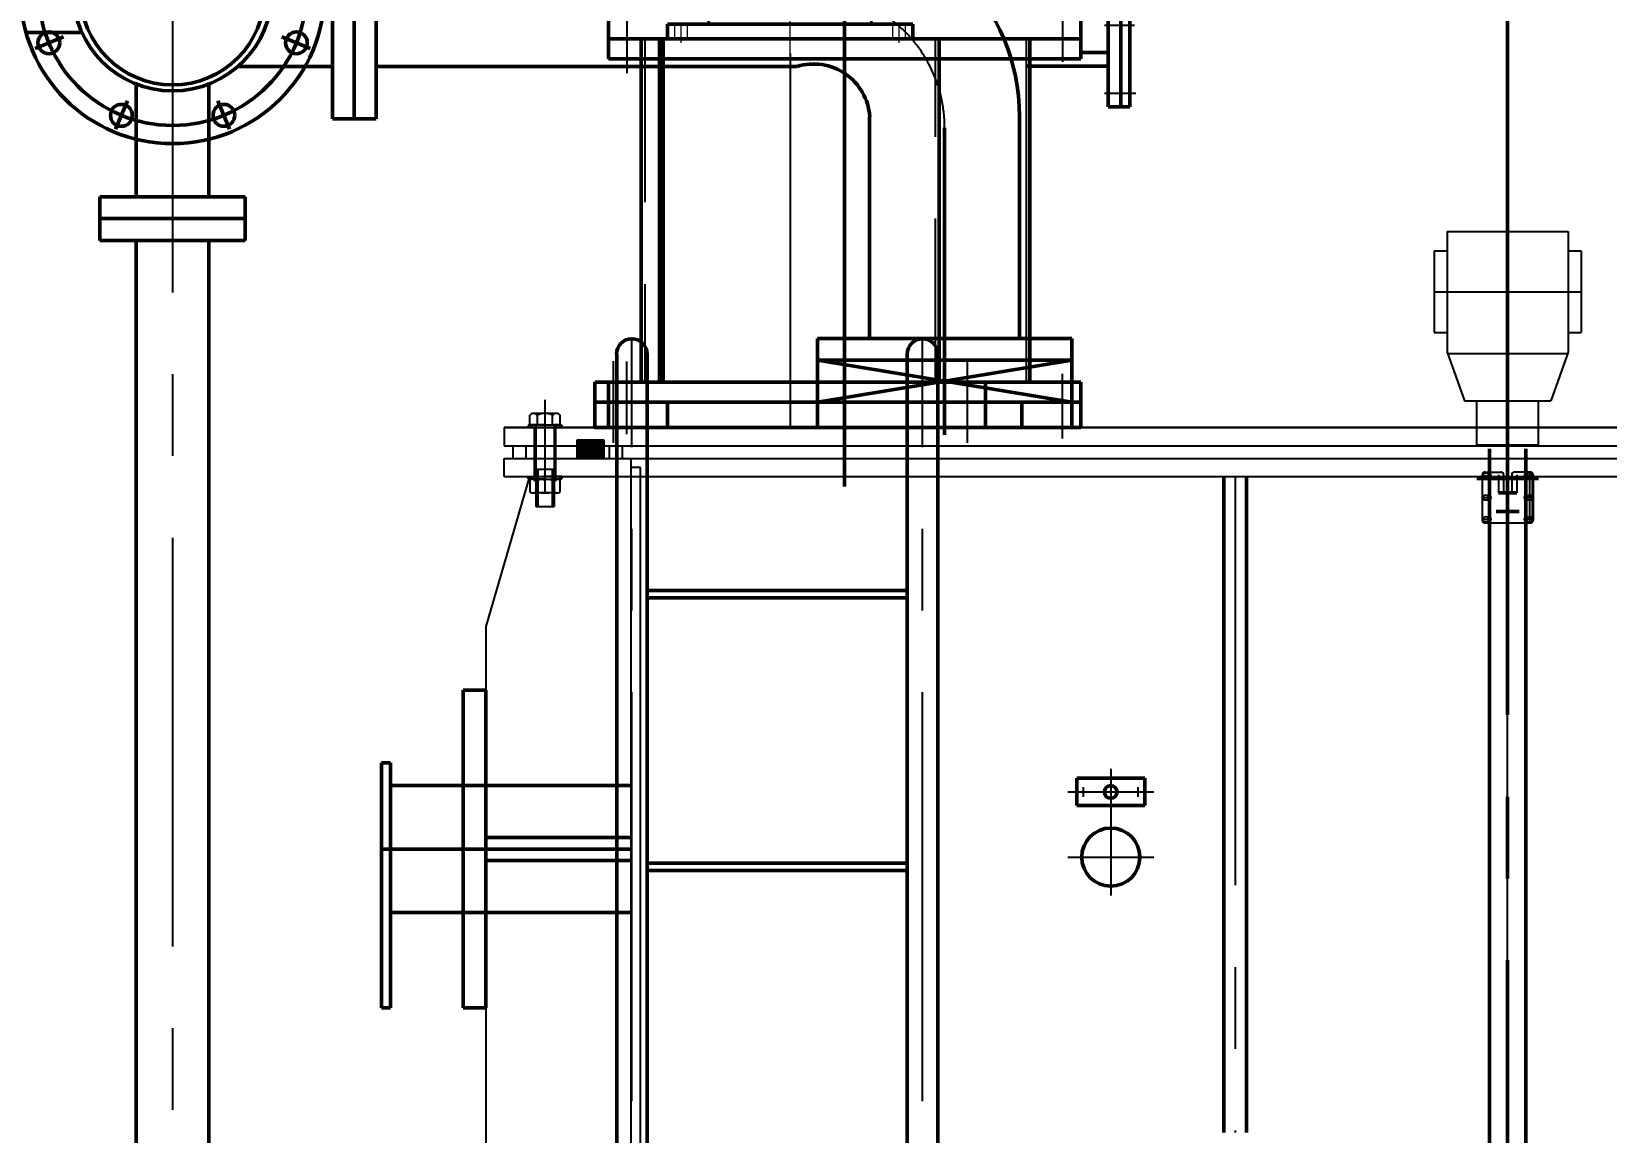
# Model space of a CAD drawing. Header units: millimetres. Extents: x 71406 to 93150, y 2492 to 17792.
# Drawn here: x 83266 to 85000, y 13825 to 15038 of the extents above; entities that cross this region are included whole.
import ezdxf
from ezdxf.lldxf.tags import DXFTag

# ---------------------------------------------------------------- set-up
doc = ezdxf.new("R2010")
doc.units = ezdxf.units.MM
doc.header["$LTSCALE"] = 360
for name, pattern in [('ACAD_ISO04W100', [30, 24, -3, 0, -3]), ('ACISOTGB', [9, 4, -1, 1, -1, 1, -1]), ('CENTER', [2, 1.25, -0.25, 0.25, -0.25]), ('DASHED', [0.75, 0.5, -0.25]), ('虚线', [2, 1, -1])]:
    doc.linetypes.add(name, pattern=pattern)
for name, color, linetype, lineweight in [('0粗实线层', 7, 'Continuous', 50), ('1虚线层', 5, 'DASHED', 25), ('2中心线层', 1, 'CENTER', 25), ('4细实线层', 2, 'Continuous', 25), ('粗实线层', 7, 'Continuous', 35), ('细实线', 3, 'Continuous', 20), ('细实线层', 7, 'Continuous', 18)]:
    doc.layers.add(name, color=color, linetype=linetype, lineweight=lineweight)
for name, color, linetype in [('1', 7, 'Continuous'), ('1轮廓实线层', 7, 'Continuous'), ('2', 2, 'CENTER'), ('2细线层', 4, 'Continuous'), ('3中心线层', 1, 'ACAD_ISO04W100'), ('4虚线层', 6, 'DASHED'), ('5剖面线层', 2, 'Continuous')]:
    doc.layers.add(name, color=color, linetype=linetype)
doc.layers.add('中心线层', color=1, linetype='点画线', lineweight=18, true_color=0xff0000)
doc.layers.add('虚线层', color=6, linetype='虚线', lineweight=18, true_color=0xff00ff)
doc.styles.add('TH_GBDIM', font='txt.shx', dxfattribs={"width": 0.67, "bigfont": 'hztxt.shx'})
tags = doc.linetypes.add('点画线', pattern=[18, 12, -2, 2, -2]).pattern_tags.tags
tags[10:11] = [DXFTag(74, 4), DXFTag(75, 0), DXFTag(340, '0'), DXFTag(46, 1.0), DXFTag(50, 0.0), DXFTag(44, 0.0), DXFTag(45, 0.0)]
tags[8:9] = [DXFTag(74, 4), DXFTag(75, 0), DXFTag(340, '0'), DXFTag(46, 1.0), DXFTag(50, 0.0), DXFTag(44, 0.0), DXFTag(45, 0.0)]
tags[6:7] = [DXFTag(74, 4), DXFTag(75, 0), DXFTag(340, '0'), DXFTag(46, 1.0), DXFTag(50, 0.0), DXFTag(44, 0.0), DXFTag(45, 0.0)]
tags[4:5] = [DXFTag(74, 4), DXFTag(75, 0), DXFTag(340, '0'), DXFTag(46, 1.0), DXFTag(50, 0.0), DXFTag(44, 0.0), DXFTag(45, 0.0)]
doc.dimstyles.new('TH_GBDIM', dxfattribs={"dimscale": 36, "dimtxt": 3.5, "dimasz": 2.5, "dimexe": 2, "dimexo": 0, "dimgap": 1.5, "dimtad": 0, "dimtoh": 1, "dimdec": 1, "dimdsep": 46, "dimtxsty": 'TH_GBDIM', "dimcen": 2.5, "dimclrd": 3, "dimclre": 3, "dimclrt": 6, "dimadec": 0, "dimazin": 2, "dimtfac": 0.714286, "dimtdec": 1, "dimtmove": 0, "dimatfit": 3, "dimfxl": 2, "dimtzin": 0, "dimlwd": -1, "dimlwe": -1, "dimarcsym": 0})
pattern_1 = [(315, (83481.173, 14535.647), (-2.245064, -2.245064), [])]
pattern_2 = [(45, (83481.173, 14613.563), (-2.245064, 2.245064), [])]

# ---------------------------------------------------------------- blocks, each defined once
blk = doc.blocks.new('*D831')
at = {"layer": '0粗实线层', "color": 3, "transparency": 16777216}
for p, q in [((84161.3, 14536.6), (84161.3, 17236.6)), ((84891.3, 14536.6), (84891.3, 17236.6)), ((84251.3, 17164.6), (84366.8, 17164.6)), ((84801.3, 17164.6), (84685.9, 17164.6))]:
    blk.add_line(p, q, dxfattribs=at)
for points in [[(84251.3, 17179.6), (84251.3, 17149.6), (84161.3, 17164.6)], [(84801.3, 17179.6), (84801.3, 17149.6), (84891.3, 17164.6)]]:
    blk.add_solid(points, dxfattribs=at)
at = {"layer": 'Defpoints', "color": 0, "transparency": 16777216}
for p in [(84161.3, 17164.6), (84161.3, 14536.6), (84891.3, 14536.6)]:
    blk.add_point(p, dxfattribs=at)
at = {"layer": '0粗实线层', "color": 6, "transparency": 16777216, "insert": (84526.3, 17164.6), "char_height": 126, "attachment_point": 5, "style": 'TH_GBDIM'}
blk.add_mtext('730', dxfattribs=at)
blk = doc.blocks.new('BRDLW-126-630-3')
for p, q in [((-260, 406), (260, 406)), ((-260, 378), (-260, 406)), ((260, 378), (260, 406)), ((290, 408), (304, 408)), ((290, 408), (290, 303)), ((304, 408), (304, 303)), ((314, 408), (304, 408)), ((314, 408), (314, 303)), ((-260, 356), (-260, 378)), ((-204, 378), (-260, 378)), ((-260, 378), (0, 378)), ((-204, 378), (-204, 0)), ((-200, 378), (-200, 0)), ((0, 378), (260, 378)), ((204, 378), (204, 0)), ((260, 378), (260, 356)), ((-204, 356), (-260, 356)), ((260, 356), (-260, 356)), ((290, 348), (200, 348)), ((290, 363), (260, 363)), ((290, 303), (304, 303)), ((314, 303), (304, 303)), ((-260, -50), (-260, 0)), ((-260, 0), (-200, 0)), ((-260, 0), (260, 0)), ((260, 0), (260, -50)), ((260, -22), (-260, -22)), ((260, -22), (-260, -22)), ((-195, -50), (-195, -22)), ((195, -50), (195, -22))]:
    blk.add_line(p, q)
at = {"ltscale": 10}
blk.add_line((-260, -50), (260, -50), dxfattribs=at)
at = {"layer": '1'}
blk.add_line((200, 378), (200, 0), dxfattribs=at)
at = {"layer": '2'}
for p, q in [((286, 393), (319, 393)), ((286, 318), (320.6, 318))]:
    blk.add_line(p, q, dxfattribs=at)
at = {"layer": '2中心线层'}
for p, q in [((-240, 423.3), (-240, 340)), ((240, 429.1), (240, 352.5)), ((-240, -57.3), (-240, 22.7)), ((240, -61.9), (240, 9.1))]:
    blk.add_line(p, q, dxfattribs=at)
at = {"layer": '3中心线层'}
blk.add_line((0, 547.6), (0, -19.5), dxfattribs=at)
blk = doc.blocks.new('srqlg-c')
at = {"color": 6}
blk.add_line((156507.8, -197547.6), (156569.1, -197547.6), dxfattribs=at)
at = {"color": 1, "linetype": 'CENTER'}
for p, q in [((156517.8, -197565.3), (156548.9, -197552.5)), ((156820.5, -197565.3), (156789.4, -197552.5)), ((156606.4, -197654), (156619.3, -197622.9)), ((156731.8, -197654), (156719, -197622.9))]:
    blk.add_line(p, q, dxfattribs=at)
at = {"color": 6, "linetype": 'ByBlock'}
for p, q in [((156629.1, -197665.3), (156629.1, -197602.6)), ((156709.1, -197665.3), (156709.1, -197602.6))]:
    blk.add_line(p, q, dxfattribs=at)
at = {"linetype": 'ByBlock'}
for centre, radius in [((156669.1, -197502.6), 167.5), ((156532.9, -197559.1), 12), ((156805.4, -197559.1), 12), ((156612.7, -197638.9), 12), ((156725.6, -197638.9), 12)]:
    blk.add_circle(centre, radius, dxfattribs=at)
at = {"color": 1, "linetype": 'ByBlock'}
blk.add_circle((156669.1, -197502.6), 147.5, dxfattribs=at)
at = {"color": 6, "linetype": 'ByBlock'}
for centre, radius in [((156669.1, -197502.6), 109.5), ((156669.1, -197503.9), 101.5)]:
    blk.add_circle(centre, radius, dxfattribs=at)
at = {"layer": '0粗实线层', "color": 0}
blk.add_line((156845.1, -197362.6), (156845.1, -197642.6), dxfattribs=at)
at = {"layer": '0粗实线层'}
for p, q in [((156869.1, -197362.6), (156869.1, -197642.6)), ((156893.1, -197362.6), (156893.1, -197642.6)), ((156814.9, -197585.1), (156845.1, -197585.1)), ((156893.1, -197585.1), (157356.6, -197585.1)), ((156845.1, -197642.6), (156893.1, -197642.6)), ((157601.6, -197884.6), (157601.6, -197640.1)), ((156629.1, -197665.3), (156629.1, -197728.6)), ((156709.1, -197665.3), (156709.1, -197728.6)), ((156589.1, -197728.6), (156589.1, -197776.6)), ((156589.1, -197728.6), (156749.1, -197728.6)), ((156749.1, -197728.6), (156749.1, -197776.6)), ((156589.1, -197752.6), (156749.1, -197752.6)), ((156589.1, -197776.6), (156749.1, -197776.6)), ((156629.1, -197776.6), (156629.1, -200432.6)), ((156709.1, -197776.6), (156709.1, -200432.6)), ((157379.1, -197884.6), (157659.1, -197884.6)), ((157379.1, -197908.6), (157379.1, -197884.6)), ((157659.1, -197908.6), (157659.1, -197884.6)), ((157659.1, -197908.6), (157379.1, -197954.6)), ((157379.1, -197908.6), (157659.1, -197954.6)), ((157379.1, -197954.6), (157659.1, -197954.6)), ((157379.1, -197982.6), (157379.1, -197954.6)), ((157659.1, -197982.6), (157659.1, -197954.6))]:
    blk.add_line(p, q, dxfattribs=at)
at = {"layer": '0粗实线层', "color": 6}
blk.add_line((156741.1, -197585.1), (156814.9, -197585.1), dxfattribs=at)
at = {"layer": '0粗实线层', "color": 7}
blk.add_line((157436.6, -197640.1), (157436.6, -197884.6), dxfattribs=at)
at = {"layer": '0粗实线层', "color": 1}
blk.add_line((157519.1, -197652.7), (157519.1, -197990.5), dxfattribs=at)
at = {"layer": '0粗实线层'}
blk.add_lwpolyline([(157659.1, -197954.6), (157379.1, -197954.6), (157379.1, -197908.6), (157659.1, -197908.6)], close=True, dxfattribs=at)
for centre, radius, start, end in [((157381.6, -197640.1), 220, 0, 90), ((157374.8, -197644.4), 62, 3.9571, 107.0259)]:
    blk.add_arc(centre, radius, start, end, dxfattribs=at)
at = {"layer": '2中心线层'}
for p, q in [((156669.1, -197324), (156669.1, -197650.4)), ((156669.1, -197383.9), (156669.1, -200445.1))]:
    blk.add_line(p, q, dxfattribs=at)
blk.add_arc((157369.1, -197652.7), 150.1, 0.011, 89.9735, dxfattribs=at)
at = {"layer": '细实线', "color": 0}
for p, q in [((157659.1, -197908.6), (157379.1, -197908.6)), ((157659.1, -197982.6), (157379.1, -197982.6))]:
    blk.add_line(p, q, dxfattribs=at)
blk = doc.blocks.new('A$C2EA9775C')
for p, q in [((-185, 70), (-185, 175)), ((-185, 175), (-160, 175)), ((-160, 70), (-160, 175)), ((-275, -70), (-275, 95)), ((-265, 95), (-275, 95)), ((-265, -70), (-265, 95)), ((-265, -175), (-265, 95)), ((0, 70), (-265, 70)), ((-160, 12.5), (0, 12.5)), ((-160, -12.5), (0, -12.5)), ((-275, -70), (-275, -175)), ((0, -70), (-265, -70)), ((-185, -175), (-185, -70)), ((-160, -70), (-160, -175)), ((-275, -175), (-265, -175)), ((-160, -175), (-185, -175))]:
    blk.add_line(p, q)
at = {"color": 6, "linetype": 'ACISOTGB'}
for p, q in [((-185, -70), (-185, 70)), ((-160, -70), (-160, 70))]:
    blk.add_line(p, q, dxfattribs=at)
at = {"color": 1, "linetype": 'CENTER'}
blk.add_line((0, 0), (-275, 0), dxfattribs=at)
at = {"color": 1}
blk.add_line((-160, 0), (0, 0), dxfattribs=at)
blk = doc.blocks.new('A$C78C11DB7')
for p, q in [((-102, 209.7), (-102, 1942.6)), ((-62, 209.7), (-62, 1942.6)), ((-116, 1910.1), (-48, 1910.1)), ((-92, 1894.1), (-72, 1894.1)), ((-94.5, 1873.6), (-69.5, 1873.6))]:
    blk.add_line(p, q)
at = {"color": 1, "linetype": 'CENTER'}
blk.add_line((-82, 209.7), (-82, 1938.2), dxfattribs=at)
at = {"layer": '1轮廓实线层'}
for p, q in [((-110, 1914.1), (-110, 1864.1)), ((-107, 1917.1), (-89.5, 1917.1)), ((-102, 1909.1), (-102, 1893.1)), ((-86.5, 1914.1), (-86.5, 1894.1)), ((-77.5, 1914.1), (-77.5, 1894.1)), ((-57, 1917.1), (-74.5, 1917.1)), ((-62, 1909.1), (-62, 1893.1)), ((-55, 1913.1), (-55, 1865.1)), ((-54, 1914.1), (-54, 1864.1)), ((-86.5, 1894.1), (-77.5, 1894.1)), ((-102, 1885.1), (-102, 1869.1)), ((-62, 1885.1), (-62, 1869.1)), ((-107, 1861.1), (-82, 1861.1)), ((-99, 1861.1), (-57, 1861.1))]:
    blk.add_line(p, q, dxfattribs=at)
for centre in [(-106, 1913.1), (-58, 1913.1), (-106, 1889.1), (-58, 1889.1), (-106, 1865.1), (-58, 1865.1)]:
    blk.add_circle(centre, 3, dxfattribs=at)
for centre, radius, start, end in [((-107, 1914.1), 3, 90, 180), ((-106, 1913.1), 5.66, 315, 45), ((-89.5, 1914.1), 3, 0, 90), ((-74.5, 1914.1), 3, 90, 180), ((-58, 1913.1), 5.66, 135, 225), ((-57, 1914.1), 3, 0, 90), ((-106, 1889.1), 5.66, 315, 45), ((-58, 1889.1), 5.66, 135, 225), ((-107, 1864.1), 3, 180, 270), ((-106, 1865.1), 5.66, 315, 45), ((-58, 1865.1), 5.66, 135, 225), ((-57, 1864.1), 3, 270, 0)]:
    blk.add_arc(centre, radius, start, end, dxfattribs=at)
at = {"layer": '3中心线层'}
for p, q in [((-109.3, 1913.1), (-102.5, 1913.1)), ((-54.7, 1913.1), (-61.5, 1913.1)), ((-58, 1917.1), (-58, 1861.1)), ((-108.7, 1889.1), (-102.8, 1889.1)), ((-55.3, 1889.1), (-61.2, 1889.1)), ((-109, 1865.1), (-102.3, 1865.1)), ((-55, 1865.1), (-61.7, 1865.1))]:
    blk.add_line(p, q, dxfattribs=at)
at = {"layer": '4细实线层'}
for p, q in [((-92, 1914.1), (-92, 1894.1)), ((-72, 1914.1), (-72, 1894.1)), ((-92, 1894.1), (-72, 1894.1))]:
    blk.add_line(p, q, dxfattribs=at)
blk = doc.blocks.new('梯子侧视图')
at = {"layer": '0粗实线层'}
for p, q in [((-336.7, -2901.9), (-336.7, -639.5)), ((-303.2, -2901.9), (-303.2, -639.5)), ((-16.8, -2901.9), (-16.8, -639.5)), ((16.8, -2901.9), (16.8, -639.5)), ((-16.8, -900), (-303.2, -900)), ((-16.8, -908), (-303.2, -908)), ((-16.8, -1200), (-303.2, -1200)), ((-16.8, -1208), (-303.2, -1208))]:
    blk.add_line(p, q, dxfattribs=at)
for centre in [(-320, -639.5), (0, -639.5)]:
    blk.add_arc(centre, 16.8, 0, 180, dxfattribs=at)
at = {"layer": '2中心线层'}
for p, q in [((-320, -2901.9), (-320, -622.7)), ((0, -2901.9), (0, -622.7))]:
    blk.add_line(p, q, dxfattribs=at)
blk = doc.blocks.new('A$C2D6B2164')
at = {"layer": '0粗实线层'}
for p, q in [((-37.5, 86.8), (0, 86.8)), ((-37.5, 71.8), (-37.5, 86.8)), ((37.5, 86.8), (0, 86.8)), ((37.5, 71.8), (37.5, 86.8)), ((-37.5, 71.8), (-37.5, 56.8)), ((37.5, 71.8), (37.5, 56.8)), ((-37.5, 56.8), (0, 56.8)), ((37.5, 56.8), (0, 56.8))]:
    blk.add_line(p, q, dxfattribs=at)
for centre, radius in [((0, 71.8), 7), ((0, 0), 32)]:
    blk.add_circle(centre, radius, dxfattribs=at)
at = {"layer": '2中心线层'}
for p, q in [((0, 97.3), (0, -42.1)), ((-47.3, 71.8), (47.3, 71.8)), ((-30, 66.5), (-30, 77)), ((30, 66.5), (30, 77)), ((-47.3, 0), (47.3, 0))]:
    blk.add_line(p, q, dxfattribs=at)
blk = doc.blocks.new('BJFW-40.5-2000')
blk.add_line((-736, 8699.4), (-408, 8699.4))
at = {"layer": '0粗实线层'}
for p, q in [((-736, 8699.4), (-736, 8321.4)), ((-408, 8321.4), (-408, 8699.4)), ((-787, 8321.4), (-357, 8321.4)), ((-787, 8299.4), (-787, 8321.4)), ((-357, 8321.4), (-357, 8299.4)), ((-377, 8299.4), (-767, 8299.4))]:
    blk.add_line(p, q, dxfattribs=at)
blk.add_lwpolyline([(-787, 8299.4), (-357, 8299.4), (-357, 8271.4), (-787, 8271.4)], close=True, dxfattribs=at)
at = {"layer": '1虚线层'}
for p, q in [((-732, 8699.4), (-732, 8321.4)), ((-412, 8321.4), (-412, 8699.4))]:
    blk.add_line(p, q, dxfattribs=at)
at = {"layer": '2中心线层', "color": 1}
blk.add_line((-572, 8683.4), (-572, 8271.4), dxfattribs=at)
at = {"layer": '2中心线层'}
for p, q in [((-767, 8344.4), (-767, 8254.5)), ((-377, 8344.4), (-377, 8254.5))]:
    blk.add_line(p, q, dxfattribs=at)
blk = doc.blocks.new('BFW-40.5-3150(6SP.280.124.15)')
for p, q in [((3467.6, 8833.6), (3378.1, 8833.6)), ((3467.6, 8833.6), (3557.1, 8833.6)), ((3467.6, 8789.6), (3332.6, 8789.6)), ((3332.6, 8773.6), (3332.6, 8789.6)), ((3467.6, 8789.6), (3602.6, 8789.6)), ((3602.6, 8773.6), (3602.6, 8789.6)), ((3467.6, 8773.6), (3332.6, 8773.6)), ((3467.6, 8773.6), (3602.6, 8773.6))]:
    blk.add_line(p, q)
at = {"layer": '0粗实线层'}
for p, q in [((3467.6, 9662.6), (3417.6, 9662.6)), ((3417.6, 9662.6), (3417.6, 9562.6)), ((3467.6, 9662.6), (3517.6, 9662.6)), ((3517.6, 9662.6), (3517.6, 9562.6)), ((3417.6, 9562.6), (3467.6, 9562.6)), ((3517.6, 9562.6), (3467.6, 9562.6)), ((3417.6, 9398.2), (3517.6, 9398.2))]:
    blk.add_line(p, q, dxfattribs=at)
for points in [[(3457.6, 9440.6), (3477.6, 9440.6), (3477.6, 9547.4), (3457.6, 9547.4)], [(3452.6, 9476.8), (3482.6, 9476.8), (3482.6, 9533.6), (3452.6, 9533.6)], [(3437.6, 9476.8), (3497.6, 9476.8), (3497.6, 9466.8), (3437.6, 9466.8)], [(3437.6, 9466.8), (3497.6, 9466.8), (3497.6, 9432.8), (3437.6, 9432.8)], [(3417.6, 9432.8), (3517.6, 9432.8), (3517.6, 9363.6), (3417.6, 9363.6)]]:
    blk.add_lwpolyline(points, close=True, dxfattribs=at)
for centre in [(3445, 9635.1), (3490, 9635.1), (3445, 9590.1), (3490, 9590.1)]:
    blk.add_circle(centre, 7.25, dxfattribs=at)
for centre, start, end in [((3401.4, 9509.2), 25.4328, 73.37), ((3533.9, 9509.2), 106.63, 154.5672)]:
    blk.add_arc(centre, 56.7, start, end, dxfattribs=at)
at = {"layer": '2中心线层'}
for p, q in [((3445.1, 9647), (3445.1, 9623.1)), ((3490.1, 9647), (3490.1, 9623.1)), ((3457.1, 9635.1), (3433.2, 9635.1)), ((3473.1, 9635.1), (3507, 9635.1)), ((3445.1, 9602), (3445.1, 9578.1)), ((3490.1, 9602), (3490.1, 9578.1)), ((3457.1, 9590.1), (3433.2, 9590.1)), ((3473.1, 9590.1), (3507, 9590.1))]:
    blk.add_line(p, q, dxfattribs=at)
at = {"layer": '中心线层', "linetype": '点画线'}
for p, q in [((3467.6, 8345.6), (3467.6, 9667.6)), ((3467.6, 9563.2), (3467.6, 9664.1)), ((3467.6, 9563.2), (3467.6, 9664.1)), ((3387.7, 8881.6), (3387.7, 8881.6)), ((3547.5, 8881.6), (3547.5, 8881.6)), ((3347.6, 8769.2), (3347.6, 8791.1)), ((3587.6, 8769.2), (3587.6, 8791.1))]:
    blk.add_line(p, q, dxfattribs=at)
at = {"layer": '粗实线层'}
for p, q in [((3350.6, 9304.5), (3381.8, 9318.5)), ((3584.6, 9304.5), (3553.4, 9318.5)), ((3467.6, 9296.3), (3352.5, 9296.3)), ((3387.7, 9283.5), (3387.7, 9296.3)), ((3467.6, 9296.3), (3582.8, 9296.3)), ((3547.5, 9283.5), (3547.5, 9296.3)), ((3336.7, 9261.3), (3381, 9275.1)), ((3598.6, 9261.3), (3554.3, 9275.1)), ((3467.6, 9248.8), (3339.1, 9248.8)), ((3387.7, 9234.9), (3387.7, 9248.8)), ((3467.6, 9248.8), (3596.1, 9248.8)), ((3547.5, 9234.9), (3547.5, 9248.8)), ((3350.6, 9212.7), (3381.8, 9226.7)), ((3584.6, 9212.7), (3553.4, 9226.7)), ((3467.6, 9204.5), (3352.5, 9204.5)), ((3387.7, 9191.7), (3387.7, 9204.5)), ((3467.6, 9204.5), (3582.8, 9204.5)), ((3547.5, 9191.7), (3547.5, 9204.5)), ((3336.7, 9169.5), (3381, 9183.3)), ((3598.6, 9169.5), (3554.3, 9183.3)), ((3467.6, 9157), (3339.1, 9157)), ((3387.7, 9143.1), (3387.7, 9157)), ((3467.6, 9157), (3596.1, 9157)), ((3547.5, 9143.1), (3547.5, 9157)), ((3350.6, 9120.9), (3381.8, 9134.9)), ((3584.6, 9120.9), (3553.4, 9134.9)), ((3467.6, 9112.7), (3352.5, 9112.7)), ((3387.7, 9099.9), (3387.7, 9112.7)), ((3467.6, 9112.7), (3582.8, 9112.7)), ((3547.5, 9099.9), (3547.5, 9112.7)), ((3336.7, 9077.7), (3381, 9091.5)), ((3598.6, 9077.7), (3554.3, 9091.5)), ((3467.6, 9065.2), (3339.1, 9065.2)), ((3387.7, 9051.3), (3387.7, 9065.2)), ((3467.6, 9065.2), (3596.1, 9065.2)), ((3547.5, 9051.3), (3547.5, 9065.2)), ((3351.1, 9029.3), (3381.8, 9043.1)), ((3584.1, 9029.3), (3553.4, 9043.1)), ((3467.6, 9020.9), (3352.5, 9020.9)), ((3387.7, 9008.1), (3387.7, 9019.9)), ((3467.6, 9020.9), (3582.8, 9020.9)), ((3547.5, 9008.1), (3547.5, 9019.9)), ((3336.7, 8985.9), (3381, 8999.7)), ((3598.6, 8985.9), (3554.3, 8999.7)), ((3467.6, 8973.4), (3339.1, 8973.4)), ((3387.7, 8959.5), (3387.7, 8973.4)), ((3467.6, 8973.4), (3596.1, 8973.4)), ((3547.5, 8959.5), (3547.5, 8973.4)), ((3351.1, 8937.5), (3381.8, 8951.3)), ((3584.1, 8937.5), (3553.4, 8951.3)), ((3352.5, 8929.1), (3467.6, 8929.1)), ((3387.7, 8916.3), (3387.7, 8929.1)), ((3582.8, 8929.1), (3467.6, 8929.1)), ((3547.5, 8916.3), (3547.5, 8929.1)), ((3336.7, 8894.1), (3381, 8907.9)), ((3598.6, 8894.1), (3554.3, 8907.9)), ((3467.6, 8881.6), (3339.1, 8881.6)), ((3387.7, 8881.6), (3387.7, 8881.6)), ((3393.6, 8881.6), (3393.6, 8833.6)), ((3467.6, 8881.6), (3596.1, 8881.6)), ((3541.6, 8881.6), (3541.6, 8833.6)), ((3547.5, 8881.6), (3547.5, 8881.6)), ((3378.1, 8789.6), (3378.1, 8833.6)), ((3557.1, 8789.6), (3557.1, 8833.6))]:
    blk.add_line(p, q, dxfattribs=at)
for centre, radius, start, end in [((3347.5, 9384.2), 73.1, 302.3256, 343.6282), ((3587.7, 9384.2), 73.1, 196.3718, 237.6744), ((3379.1, 9326.7), 8.64, 288.6812, 330.4772), ((3556.2, 9326.7), 8.64, 209.5228, 251.3188), ((3352.5, 9300.6), 4.32, 108.6812, 270), ((3582.8, 9300.6), 4.32, 270, 71.3188), ((3379.1, 9283.5), 8.64, 282.8726, 0), ((3556.2, 9283.5), 8.64, 180, 257.1274), ((3339.1, 9255.3), 6.48, 112.0601, 270), ((3596.1, 9255.3), 6.48, 270, 67.9399), ((3379.1, 9234.9), 8.64, 288.6812, 0), ((3556.2, 9234.9), 8.64, 180, 251.3188), ((3352.5, 9208.8), 4.32, 108.6812, 270), ((3582.8, 9208.8), 4.32, 270, 71.3188), ((3379.1, 9191.7), 8.64, 282.8726, 0), ((3556.2, 9191.7), 8.64, 180, 257.1274), ((3339.1, 9163.5), 6.48, 112.0601, 270), ((3596.1, 9163.5), 6.48, 270, 67.9399), ((3379.1, 9143.1), 8.64, 288.6812, 0), ((3556.2, 9143.1), 8.64, 180, 251.3188), ((3352.5, 9117), 4.32, 108.6812, 270), ((3582.8, 9117), 4.32, 270, 71.3188), ((3379.1, 9099.9), 8.64, 282.8726, 0), ((3556.2, 9099.9), 8.64, 180, 257.1274), ((3339.1, 9071.7), 6.48, 112.0601, 270), ((3596.1, 9071.7), 6.48, 270, 67.9399), ((3379.1, 9051.3), 8.64, 288.6812, 0), ((3556.2, 9051.3), 8.64, 180, 251.3188), ((3352.5, 9025.2), 4.32, 108.6812, 270), ((3582.8, 9025.2), 4.32, 270, 71.3188), ((3379.1, 9008.1), 8.64, 282.8726, 0), ((3556.2, 9008.1), 8.64, 180, 257.1274), ((3339.1, 8979.9), 6.48, 112.0601, 270), ((3596.1, 8979.9), 6.48, 270, 67.9399), ((3379.1, 8959.5), 8.64, 288.6812, 0), ((3556.2, 8959.5), 8.64, 180, 251.3188), ((3352.5, 8933.4), 4.32, 108.6812, 270), ((3582.8, 8933.4), 4.32, 270, 71.3188), ((3379.1, 8916.3), 8.64, 282.8726, 0), ((3556.2, 8916.3), 8.64, 180, 257.1274), ((3339.1, 8888.1), 6.48, 112.0601, 270), ((3596.1, 8888.1), 6.48, 270, 67.9399)]:
    blk.add_arc(centre, radius, start, end, dxfattribs=at)
at = {"layer": '细实线层'}
for p, q in [((3386.1, 9321.7), (3467.6, 9321.7)), ((3549.2, 9321.7), (3467.6, 9321.7)), ((3385.8, 9278.1), (3467.6, 9278.1)), ((3549.4, 9278.1), (3467.6, 9278.1)), ((3386.1, 9229.9), (3467.6, 9229.9)), ((3549.2, 9229.9), (3467.6, 9229.9)), ((3385.8, 9186.3), (3467.6, 9186.3)), ((3549.4, 9186.3), (3467.6, 9186.3)), ((3386.1, 9138.1), (3467.6, 9138.1)), ((3549.2, 9138.1), (3467.6, 9138.1)), ((3385.8, 9094.5), (3467.6, 9094.5)), ((3549.4, 9094.5), (3467.6, 9094.5)), ((3386.1, 9046.3), (3467.6, 9046.3)), ((3549.2, 9046.3), (3467.6, 9046.3)), ((3385.8, 9002.7), (3467.6, 9002.7)), ((3549.4, 9002.7), (3467.6, 9002.7)), ((3386.1, 8954.5), (3467.6, 8954.5)), ((3549.2, 8954.5), (3467.6, 8954.5)), ((3385.8, 8910.9), (3467.6, 8910.9)), ((3549.4, 8910.9), (3467.6, 8910.9))]:
    blk.add_line(p, q, dxfattribs=at)
at = {"layer": '虚线层', "linetype": '点画线'}
for p, q in [((3340.6, 8773.6), (3340.6, 8789.6)), ((3354.6, 8773.6), (3354.6, 8789.6)), ((3580.6, 8773.6), (3580.6, 8789.6)), ((3594.6, 8773.6), (3594.6, 8789.6))]:
    blk.add_line(p, q, dxfattribs=at)

msp = doc.modelspace()

# ---------------------------------------------------------------- hatches: boundary and pattern name
h = msp.add_hatch()
h.set_pattern_fill('普通,AE^C^Q', color=2, style=0)
h.set_pattern_definition([(135, (140595.8369, 78192.6705), (0.883883476, 0.883883476), [])])
h.paths.add_polyline_path([(83866.356, 14581.605), (83866.356, 14587.605), (83896.356, 14587.605), (83896.356, 14581.605)])
h.paths.add_polyline_path([(83896.356, 14581.605), (83896.356, 14567.605), (83866.356, 14567.605), (83866.356, 14581.605)])
at = {"layer": '5剖面线层'}
h = msp.add_hatch(dxfattribs=at)
h.set_pattern_fill('ANSI31', color=256, style=0)
h.set_pattern_definition(pattern_2)
h.paths.add_polyline_path([(83820.856, 14604.605), (83813.606, 14604.605), (83812.856, 14603.855), (83812.856, 14601.605), (83820.856, 14601.605)])
h = msp.add_hatch(dxfattribs=at)
h.set_pattern_fill('ANSI31', color=256, style=0)
h.set_pattern_definition(pattern_2)
h.paths.add_polyline_path([(83849.856, 14603.855), (83849.106, 14604.605), (83841.856, 14604.605), (83841.856, 14601.605), (83849.856, 14601.605)])
h = msp.add_hatch(dxfattribs=at)
h.set_pattern_fill('ANSI31', color=256, style=0)
h.set_pattern_definition(pattern_1)
h.paths.add_polyline_path([(83820.856, 14544.605), (83813.606, 14544.605), (83812.856, 14545.355), (83812.856, 14547.605), (83820.856, 14547.605)])
h = msp.add_hatch(dxfattribs=at)
h.set_pattern_fill('ANSI31', color=256, style=0)
h.set_pattern_definition(pattern_1)
h.paths.add_polyline_path([(83849.856, 14545.355), (83849.106, 14544.605), (83841.856, 14544.605), (83841.856, 14547.605), (83849.856, 14547.605)])

# ---------------------------------------------------------------- linework, layer by layer
for p, q in [((84824.847, 14817.605), (84957.847, 14817.605)), ((84824.847, 14817.605), (84824.847, 14796.105)), ((84957.847, 14817.605), (84957.847, 14796.105)), ((84810.347, 14796.105), (84810.347, 14706.105)), ((84810.347, 14796.105), (84824.847, 14796.105)), ((84824.847, 14796.105), (84824.847, 14684.605)), ((84957.847, 14796.105), (84957.847, 14684.605)), ((84957.847, 14796.105), (84972.347, 14796.105)), ((84972.347, 14796.105), (84972.347, 14706.105)), ((84810.347, 14706.105), (84824.847, 14706.105)), ((84957.847, 14706.105), (84972.347, 14706.105)), ((84824.847, 14684.605), (84843.847, 14631.105)), ((84824.847, 14683.105), (84957.847, 14683.105)), ((84957.847, 14684.605), (84938.847, 14631.105)), ((84857.347, 14582.605), (84857.347, 14631.105)), ((84925.347, 14582.605), (84925.347, 14631.105)), ((83813.606, 14604.605), (83812.856, 14603.855)), ((83812.856, 14603.855), (83812.856, 14601.605)), ((83820.856, 14604.605), (83813.606, 14604.605)), ((83820.856, 14601.605), (83820.856, 14604.605)), ((83841.856, 14604.605), (83841.856, 14601.605)), ((83849.106, 14604.605), (83841.856, 14604.605)), ((83849.856, 14603.855), (83849.106, 14604.605)), ((83849.856, 14601.605), (83849.856, 14603.855)), ((85996.339, 14601.605), (83786.356, 14601.605)), ((83786.356, 14601.605), (83786.356, 14581.605)), ((83786.356, 14601.605), (85996.339, 14601.605)), ((83812.856, 14601.605), (83820.856, 14601.605)), ((83936.345, 14601.605), (83826.345, 14601.605)), ((83841.856, 14601.605), (83849.856, 14601.605)), ((83786.356, 14581.605), (85996.339, 14581.605)), ((83786.356, 14581.605), (85996.339, 14581.605)), ((83786.356, 14567.605), (85996.339, 14567.605)), ((83786.356, 14547.605), (83786.356, 14567.605)), ((83796.356, 14567.605), (83796.356, 14581.605)), ((83806.356, 14581.605), (83936.356, 14581.605)), ((83810.356, 14581.605), (83810.356, 14567.605)), ((83826.345, 14581.605), (83936.345, 14581.605)), ((83826.356, 14581.605), (83936.356, 14581.605)), ((83894.356, 14581.605), (83906.356, 14581.605)), ((83894.356, 14581.605), (83906.356, 14581.605)), ((83902.356, 14567.605), (83902.356, 14581.605)), ((83916.356, 14581.605), (83916.356, 14567.605)), ((83926.345, 14542.605), (83926.345, 14567.605)), ((84857.347, 14582.605), (84925.347, 14582.605)), ((83926.356, 11316.605), (83926.344, 14557.605)), ((83936.356, 14557.605), (83926.345, 14557.605)), ((83814.345, 14547.605), (83766.345, 14382.558)), ((83786.356, 14547.605), (85996.339, 14547.605)), ((83812.856, 14547.605), (83820.856, 14547.605)), ((83812.856, 14545.355), (83812.856, 14547.605)), ((83813.606, 14544.605), (83812.856, 14545.355)), ((83820.856, 14544.605), (83813.606, 14544.605)), ((83814.881, 14530.355), (83814.881, 14543.855)), ((83819, 14544.605), (83843.712, 14544.605)), ((83820.856, 14547.605), (83820.856, 14544.605)), ((83823.118, 14543.855), (83823.118, 14530.355)), ((83839.593, 14543.855), (83839.593, 14530.355)), ((83841.856, 14547.605), (83849.856, 14547.605)), ((83841.856, 14544.605), (83841.856, 14547.605)), ((83849.106, 14544.605), (83841.856, 14544.605)), ((83847.831, 14543.855), (83847.831, 14530.355)), ((83849.856, 14545.355), (83849.106, 14544.605)), ((83849.856, 14547.605), (83849.856, 14545.355)), ((83843.712, 14529.605), (83819, 14529.605)), ((83766.344, 14382.553), (83766.356, 11466.605))]:
    msp.add_line(p, q)
at = {"color": 1}
msp.add_line((83831.356, 14632.283), (83831.356, 14539.121), dxfattribs=at)
at = {"color": 0}
msp.add_line((84843.847, 14631.105), (84938.847, 14631.105), dxfattribs=at)
at = {"color": 5}
for p, q in [((83819.356, 14601.605), (83819.356, 14542.605)), ((83843.356, 14542.605), (83843.356, 14601.605))]:
    msp.add_line(p, q, dxfattribs=at)
at = {"color": 2}
for p, q in [((83896.356, 14587.605), (83866.356, 14587.605)), ((83866.356, 14587.605), (83866.356, 14567.605)), ((83896.356, 14567.605), (83896.356, 14587.605)), ((83866.356, 14567.605), (83896.356, 14567.605))]:
    msp.add_line(p, q, dxfattribs=at)
at = {"color": 6}
msp.add_line((83936.356, 11316.605), (83936.344, 14557.605), dxfattribs=at)
for centre, radius, start, end in [((83819, 14532.921), 11.684, 69.359704, 110.640296), ((83831.356, 14498.992), 45.613, 79.595464, 100.404536), ((83843.712, 14532.921), 11.684, 69.359704, 110.640296), ((83819, 14541.289), 11.684, 249.359704, 290.640296), ((83831.356, 14575.218), 45.613, 259.595464, 280.404536), ((83843.712, 14541.289), 11.684, 249.359704, 290.640296)]:
    msp.add_arc(centre, radius, start, end)
at = {"layer": '0粗实线层'}
for p, q in [((84578.847, 14547.605), (84578.847, 13825.463)), ((84603.847, 14547.605), (84603.847, 13825.463))]:
    msp.add_line(p, q, dxfattribs=at)
at = {"layer": '1轮廓实线层'}
for p, q in [((83813.606, 14604.605), (83812.856, 14603.855)), ((83812.856, 14603.855), (83812.856, 14601.605)), ((83831.356, 14604.605), (83813.606, 14604.605)), ((83814.591, 14604.605), (83814.591, 14615.23)), ((83814.591, 14604.605), (83848.121, 14604.605)), ((83831.356, 14617.105), (83818.782, 14617.105)), ((83820.856, 14604.605), (83820.856, 14601.605)), ((83821.356, 14604.605), (83821.356, 14514.605)), ((83822.973, 14604.605), (83822.973, 14615.23)), ((83843.93, 14617.105), (83831.356, 14617.105)), ((83831.356, 14604.605), (83849.106, 14604.605)), ((83839.738, 14604.605), (83839.738, 14615.23)), ((83841.356, 14604.605), (83841.356, 14514.605)), ((83841.856, 14604.605), (83841.856, 14601.605)), ((83848.121, 14604.605), (83848.121, 14615.23)), ((83849.106, 14604.605), (83849.856, 14603.855)), ((83849.856, 14603.855), (83849.856, 14601.605)), ((83812.856, 14601.605), (83831.356, 14601.605)), ((83849.856, 14601.605), (83831.356, 14601.605)), ((83821.356, 14555.605), (83841.356, 14555.605)), ((83812.856, 14547.605), (83831.356, 14547.605)), ((83812.856, 14545.355), (83812.856, 14547.605)), ((83813.606, 14544.605), (83812.856, 14545.355)), ((83831.356, 14544.605), (83813.606, 14544.605)), ((83820.856, 14544.605), (83820.856, 14547.605)), ((83849.856, 14547.605), (83831.356, 14547.605)), ((83831.356, 14544.605), (83849.106, 14544.605)), ((83841.856, 14544.605), (83841.856, 14547.605)), ((83849.106, 14544.605), (83849.856, 14545.355)), ((83849.856, 14545.355), (83849.856, 14547.605)), ((83821.356, 14514.605), (83841.356, 14514.605))]:
    msp.add_line(p, q, dxfattribs=at)
for centre, radius, start, end in [((83818.782, 14611.483), 5.622, 41.79628, 138.20372), ((83831.356, 14597.43), 19.675, 64.783215, 115.216785), ((83843.93, 14611.483), 5.622, 41.79628, 138.20372)]:
    msp.add_arc(centre, radius, start, end, dxfattribs=at)
at = {"layer": '2中心线层'}
for p, q in [((84891.347, 11105.106), (84891.347, 16315.94)), ((84810.347, 14751.105), (84972.347, 14751.105)), ((84591.347, 14547.605), (84591.347, 13825.463))]:
    msp.add_line(p, q, dxfattribs=at)
at = {"layer": '2细线层'}
for p, q in [((83823.356, 14555.605), (83823.356, 14514.605)), ((83839.356, 14555.605), (83839.356, 14514.605))]:
    msp.add_line(p, q, dxfattribs=at)
at = {"layer": '3中心线层'}
for p, q in [((83831.356, 14606.69), (83831.356, 14599.793)), ((83831.356, 14542.52), (83831.356, 14549.417)), ((83831.356, 14544.605), (83831.356, 14529.605)), ((83831.356, 14544.605), (83831.356, 14531.509))]:
    msp.add_line(p, q, dxfattribs=at)
at = {"layer": '4虚线层'}
for p, q in [((83821.256, 14544.385), (83821.256, 14533.605)), ((83841.456, 14544.385), (83841.456, 14533.605))]:
    msp.add_line(p, q, dxfattribs=at)

# ---------------------------------------------------------------- block references
for name, p in [('BJFW-40.5-2000', (84673.321, 6330.198)), ('A$C2D6B2164', (84454.367, 14128.632))]:
    msp.add_blockref(name, p)
at = {"layer": '0粗实线层'}
for name, p in [('BFW-40.5-3150(6SP.280.124.15)', (80633.725, 6256.016)), ('srqlg-c', (-73247.785, 212584.255)), ('A$C78C11DB7', (84973.347, 12635.472)), ('A$C2EA9775C', (83926.346, 14137.586))]:
    msp.add_blockref(name, p, dxfattribs=at)
at = {"layer": '0粗实线层', "color": 0}
msp.add_blockref('BRDLW-126-630-3', (84161.344, 14651.605), dxfattribs=at)
at = {"layer": '4细实线层'}
msp.add_blockref('梯子侧视图', (84247.006, 15322.018), dxfattribs=at)

# ---------------------------------------------------------------- dimensions: what is measured, and where the dimension line sits
at = {"layer": '0粗实线层'}
dim = msp.add_linear_dim(base=(84161.347, 17164.649), p1=(84891.347, 14536.605), p2=(84161.347, 14536.605), dimstyle='TH_GBDIM', dxfattribs=at)
dim.commit()
dim.dimension.update_dxf_attribs({"geometry": '*D831', "text_midpoint": (84526.347, 17164.649)})

doc.saveas('drawing.dxf')
